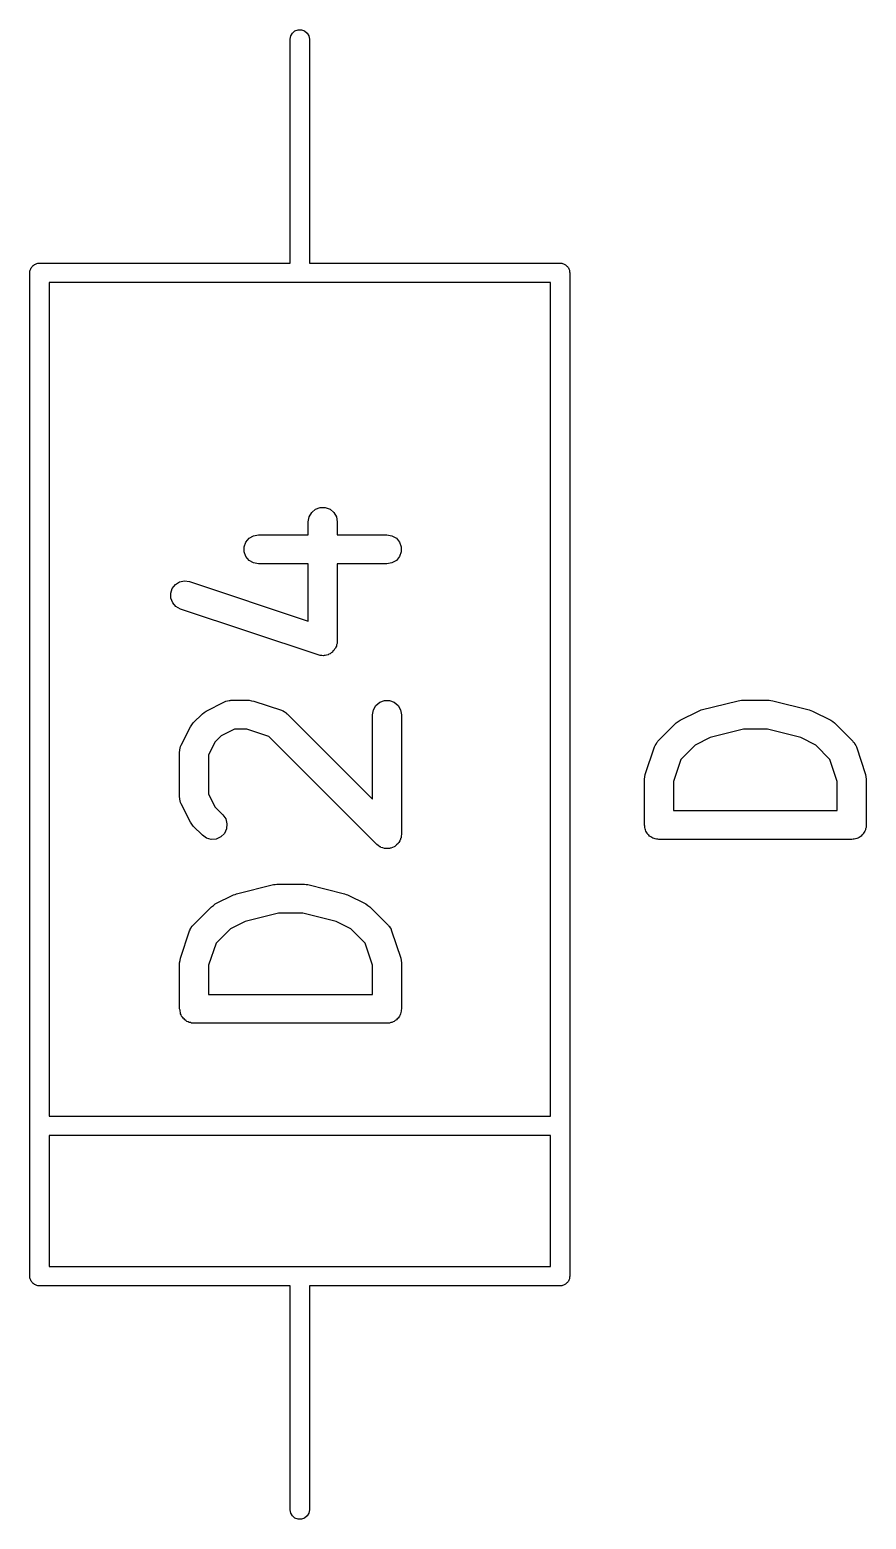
# Model space of a CAD drawing. Extents: x 39 to 139, y -131 to -25.
# Drawn here: x 115.3 to 119.64, y -93.05 to -85.33 of the extents above; entities that cross this region are included whole.
import ezdxf

# ---------------------------------------------------------------- set-up
doc = ezdxf.new("R2010")
doc.units = 0
doc.header["$MEASUREMENT"] = 0
doc.layers.add('BLACK', color=7, linetype='CONTINUOUS')

msp = doc.modelspace()

# ---------------------------------------------------------------- linework, layer by layer
at = {"layer": 'Black'}
for p, q in [((116.65, -85.38), (116.653, -85.3629)), ((116.653, -85.3629), (116.662, -85.3479)), ((116.662, -85.3479), (116.675, -85.3367)), ((116.675, -85.3367), (116.691, -85.3308)), ((116.691, -85.3308), (116.709, -85.3308)), ((116.709, -85.3308), (116.725, -85.3367)), ((116.725, -85.3367), (116.738, -85.3479)), ((116.738, -85.3479), (116.747, -85.3629)), ((116.747, -85.3629), (116.75, -85.38)), ((116.65, -86.54), (116.65, -85.38)), ((116.75, -85.38), (116.75, -86.54)), ((115.3, -86.59), (115.301, -86.5857)), ((115.3, -91.79), (115.3, -86.59)), ((115.301, -86.5813), (115.302, -86.5772)), ((115.301, -86.5857), (115.301, -86.5813)), ((115.302, -86.5772), (115.303, -86.5729)), ((115.303, -86.5729), (115.305, -86.5691)), ((115.305, -86.5691), (115.307, -86.565)), ((115.307, -86.565), (115.31, -86.5616)), ((115.31, -86.5616), (115.312, -86.5579)), ((115.312, -86.5579), (115.315, -86.555)), ((115.315, -86.555), (115.318, -86.5517)), ((115.318, -86.5517), (115.322, -86.5495)), ((115.322, -86.5495), (115.325, -86.5467)), ((115.325, -86.5467), (115.329, -86.5452)), ((115.329, -86.5452), (115.333, -86.543)), ((115.333, -86.543), (115.337, -86.5423)), ((115.337, -86.5423), (115.341, -86.5408)), ((115.341, -86.5408), (115.346, -86.5408)), ((115.346, -86.5408), (115.35, -86.54)), ((115.35, -86.54), (116.65, -86.54)), ((116.75, -86.54), (118.05, -86.54)), ((118.05, -86.54), (118.054, -86.5408)), ((118.054, -86.5408), (118.059, -86.5408)), ((118.059, -86.5408), (118.063, -86.5423)), ((118.063, -86.5423), (118.067, -86.543)), ((118.067, -86.543), (118.071, -86.5452)), ((118.071, -86.5452), (118.075, -86.5467)), ((118.075, -86.5467), (118.078, -86.5495)), ((118.078, -86.5495), (118.082, -86.5517)), ((118.082, -86.5517), (118.085, -86.555)), ((118.085, -86.555), (118.088, -86.5579)), ((118.088, -86.5579), (118.09, -86.5616)), ((118.09, -86.5616), (118.093, -86.565)), ((118.093, -86.565), (118.095, -86.5691)), ((118.095, -86.5691), (118.097, -86.5729)), ((118.097, -86.5729), (118.098, -86.5772)), ((118.098, -86.5772), (118.099, -86.5813)), ((118.099, -86.5813), (118.099, -86.5857)), ((118.099, -86.5857), (118.1, -86.59)), ((118.1, -86.59), (118.1, -91.79)), ((115.4, -86.64), (115.4, -90.96)), ((118, -86.64), (115.4, -86.64)), ((118, -90.96), (118, -86.64)), ((116.749, -87.8548), (116.762, -87.8323)), ((116.762, -87.8323), (116.782, -87.8155)), ((116.782, -87.8155), (116.806, -87.8066)), ((116.806, -87.8066), (116.832, -87.8066)), ((116.832, -87.8066), (116.857, -87.8155)), ((116.857, -87.8155), (116.877, -87.8323)), ((116.877, -87.8323), (116.89, -87.8548)), ((116.744, -87.8805), (116.749, -87.8548)), ((116.744, -87.9483), (116.744, -87.8805)), ((116.89, -87.8548), (116.894, -87.8805)), ((116.894, -87.8805), (116.894, -87.9483)), ((116.412, -88.0103), (116.421, -87.9858)), ((116.421, -87.9858), (116.438, -87.9659)), ((116.438, -87.9659), (116.46, -87.9529)), ((116.46, -87.9529), (116.486, -87.9483)), ((116.486, -87.9483), (116.744, -87.9483)), ((116.894, -87.9483), (117.152, -87.9483)), ((117.152, -87.9483), (117.178, -87.9529)), ((117.178, -87.9529), (117.201, -87.9659)), ((117.201, -87.9659), (117.217, -87.9858)), ((117.217, -87.9858), (117.226, -88.0103)), ((116.412, -88.0364), (116.412, -88.0103)), ((116.421, -88.0608), (116.412, -88.0364)), ((116.438, -88.0808), (116.421, -88.0608)), ((117.217, -88.0608), (117.201, -88.0808)), ((117.226, -88.0364), (117.217, -88.0608)), ((117.226, -88.0103), (117.226, -88.0364)), ((116.46, -88.0938), (116.438, -88.0808)), ((116.486, -88.0983), (116.46, -88.0938)), ((116.744, -88.0983), (116.486, -88.0983)), ((116.744, -88.3955), (116.744, -88.0983)), ((117.152, -88.0983), (116.894, -88.0983)), ((116.894, -88.0983), (116.894, -88.4995)), ((117.178, -88.0938), (117.152, -88.0983)), ((117.201, -88.0808), (117.178, -88.0938)), ((116.039, -88.2257), (116.055, -88.2053)), ((116.055, -88.2053), (116.077, -88.1917)), ((116.077, -88.1917), (116.103, -88.1865)), ((116.103, -88.1865), (116.128, -88.1903)), ((116.128, -88.1903), (116.744, -88.3955)), ((116.031, -88.2504), (116.039, -88.2257)), ((116.031, -88.2765), (116.031, -88.2504)), ((116.041, -88.3007), (116.031, -88.2765)), ((116.058, -88.3202), (116.041, -88.3007)), ((116.081, -88.3326), (116.058, -88.3202)), ((116.795, -88.5707), (116.081, -88.3326)), ((116.887, -88.53), (116.885, -88.5352)), ((116.89, -88.5252), (116.887, -88.53)), ((116.891, -88.5177), (116.89, -88.5252)), ((116.893, -88.5105), (116.891, -88.5177)), ((116.894, -88.4995), (116.893, -88.505)), ((116.893, -88.505), (116.893, -88.5105)), ((116.801, -88.5715), (116.795, -88.5707)), ((116.806, -88.5734), (116.801, -88.5715)), ((116.814, -88.5734), (116.806, -88.5734)), ((116.821, -88.5745), (116.814, -88.5734)), ((116.827, -88.5734), (116.821, -88.5745)), ((116.832, -88.5734), (116.827, -88.5734)), ((116.839, -88.5708), (116.832, -88.5734)), ((116.847, -88.5693), (116.839, -88.5708)), ((116.851, -88.5664), (116.847, -88.5693)), ((116.857, -88.5645), (116.851, -88.5664)), ((116.862, -88.5596), (116.857, -88.5645)), ((116.869, -88.5556), (116.862, -88.5596)), ((116.872, -88.5513), (116.869, -88.5556)), ((116.877, -88.5477), (116.872, -88.5513)), ((116.88, -88.5412), (116.877, -88.5477)), ((116.885, -88.5352), (116.88, -88.5412)), ((116.214, -88.861), (116.309, -88.8134)), ((116.309, -88.8134), (116.313, -88.8122)), ((116.313, -88.8122), (116.317, -88.81)), ((116.317, -88.81), (116.326, -88.8085)), ((116.326, -88.8085), (116.334, -88.806)), ((116.334, -88.806), (116.339, -88.8062)), ((116.339, -88.8062), (116.343, -88.8055)), ((116.343, -88.8055), (116.438, -88.8055)), ((116.438, -88.8055), (116.45, -88.8076)), ((116.45, -88.8076), (116.462, -88.8093)), ((116.462, -88.8093), (116.605, -88.8569)), ((117.082, -88.8548), (117.095, -88.8323)), ((117.095, -88.8323), (117.115, -88.8155)), ((117.115, -88.8155), (117.139, -88.8066)), ((117.139, -88.8066), (117.165, -88.8066)), ((117.165, -88.8066), (117.19, -88.8155)), ((117.19, -88.8155), (117.21, -88.8323)), ((117.21, -88.8323), (117.223, -88.8548)), ((118.782, -88.8553), (118.973, -88.8077)), ((118.973, -88.8077), (118.982, -88.8071)), ((118.982, -88.8071), (118.991, -88.8055)), ((118.991, -88.8055), (119.134, -88.8055)), ((119.134, -88.8055), (119.143, -88.8071)), ((119.143, -88.8071), (119.152, -88.8077)), ((119.152, -88.8077), (119.342, -88.8553)), ((116.147, -88.9227), (116.195, -88.8751)), ((116.195, -88.8751), (116.204, -88.8682)), ((116.204, -88.8682), (116.214, -88.861)), ((116.605, -88.8569), (116.608, -88.859)), ((116.608, -88.859), (116.613, -88.8601)), ((116.613, -88.8601), (116.62, -88.8652)), ((116.62, -88.8652), (116.628, -88.8693)), ((116.628, -88.8693), (116.63, -88.8726)), ((116.63, -88.8726), (116.634, -88.8751)), ((116.634, -88.8751), (117.077, -89.3185)), ((117.077, -88.8805), (117.082, -88.8548)), ((117.077, -89.3185), (117.077, -88.8805)), ((117.223, -88.8548), (117.227, -88.8805)), ((117.227, -88.8805), (117.227, -89.4995)), ((118.652, -88.9227), (118.662, -88.9158)), ((118.662, -88.9158), (118.672, -88.9086)), ((118.672, -88.9086), (118.767, -88.861)), ((118.767, -88.861), (118.775, -88.8587)), ((118.775, -88.8587), (118.782, -88.8553)), ((119.342, -88.8553), (119.35, -88.8587)), ((119.35, -88.8587), (119.358, -88.861)), ((119.358, -88.861), (119.453, -88.9086)), ((119.453, -88.9086), (119.463, -88.9158)), ((119.463, -88.9158), (119.473, -88.9227)), ((116.085, -89.0374), (116.133, -88.9422)), ((116.133, -88.9422), (116.14, -88.9325)), ((116.14, -88.9325), (116.147, -88.9227)), ((116.292, -88.9897), (116.262, -89.0201)), ((116.361, -88.9555), (116.292, -88.9897)), ((116.426, -88.9555), (116.361, -88.9555)), ((116.54, -88.9936), (116.426, -88.9555)), ((118.557, -89.0179), (118.652, -88.9227)), ((119, -88.9555), (118.827, -88.9989)), ((119.125, -88.9555), (119, -88.9555)), ((119.298, -88.9989), (119.125, -88.9555)), ((119.473, -88.9227), (119.568, -89.0179)), ((116.077, -89.071), (116.078, -89.0667)), ((116.078, -89.0624), (116.08, -89.054)), ((116.078, -89.0667), (116.078, -89.0624)), ((116.08, -89.054), (116.082, -89.0453)), ((116.082, -89.0453), (116.084, -89.0416)), ((116.084, -89.0416), (116.085, -89.0374)), ((116.262, -89.0201), (116.227, -89.0887)), ((117.099, -89.5526), (116.54, -88.9936)), ((118.491, -89.1901), (118.539, -89.0472)), ((118.539, -89.0472), (118.541, -89.0434)), ((118.541, -89.0434), (118.542, -89.0393)), ((118.542, -89.0393), (118.547, -89.0321)), ((118.547, -89.0321), (118.551, -89.0243)), ((118.551, -89.0243), (118.554, -89.0215)), ((118.554, -89.0215), (118.557, -89.0179)), ((118.75, -89.0374), (118.676, -89.1115)), ((118.827, -88.9989), (118.75, -89.0374)), ((119.375, -89.0374), (119.298, -88.9989)), ((119.449, -89.1115), (119.375, -89.0374)), ((119.568, -89.0179), (119.57, -89.0215)), ((119.57, -89.0215), (119.574, -89.0243)), ((119.574, -89.0243), (119.578, -89.0321)), ((119.578, -89.0321), (119.583, -89.0393)), ((119.583, -89.0393), (119.584, -89.0434)), ((119.584, -89.0434), (119.586, -89.0472)), ((119.586, -89.0472), (119.634, -89.1901)), ((116.077, -89.309), (116.077, -89.071)), ((116.227, -89.0887), (116.227, -89.2913)), ((118.676, -89.1115), (118.637, -89.226)), ((119.487, -89.226), (119.449, -89.1115)), ((118.487, -89.2138), (118.489, -89.202)), ((118.487, -89.4519), (118.487, -89.2138)), ((118.489, -89.202), (118.491, -89.1901)), ((119.634, -89.1901), (119.635, -89.202)), ((119.635, -89.202), (119.637, -89.2138)), ((119.637, -89.2138), (119.637, -89.4519)), ((116.227, -89.2913), (116.262, -89.3599)), ((118.637, -89.226), (118.637, -89.3769)), ((119.487, -89.3769), (119.487, -89.226)), ((116.078, -89.3133), (116.077, -89.309)), ((116.078, -89.3176), (116.078, -89.3133)), ((116.08, -89.326), (116.078, -89.3176)), ((116.082, -89.3347), (116.08, -89.326)), ((116.084, -89.3384), (116.082, -89.3347)), ((116.085, -89.3426), (116.084, -89.3384)), ((116.133, -89.4378), (116.085, -89.3426)), ((116.262, -89.3599), (116.301, -89.3989)), ((118.637, -89.3769), (119.487, -89.3769)), ((116.14, -89.4475), (116.133, -89.4378)), ((116.147, -89.4573), (116.14, -89.4475)), ((116.301, -89.3989), (116.316, -89.4202)), ((116.316, -89.4202), (116.322, -89.4454)), ((116.322, -89.4454), (116.32, -89.4713)), ((118.489, -89.4584), (118.487, -89.4519)), ((119.637, -89.4519), (119.636, -89.4584)), ((116.195, -89.5049), (116.147, -89.4573)), ((116.216, -89.5199), (116.195, -89.5049)), ((116.241, -89.5266), (116.216, -89.5199)), ((116.267, -89.5243), (116.241, -89.5266)), ((116.291, -89.5133), (116.267, -89.5243)), ((116.309, -89.4949), (116.291, -89.5133)), ((116.32, -89.4713), (116.309, -89.4949)), ((117.223, -89.5252), (117.218, -89.5337)), ((117.225, -89.5189), (117.223, -89.5219)), ((117.223, -89.5219), (117.223, -89.5252)), ((117.226, -89.5092), (117.225, -89.5189)), ((117.227, -89.4995), (117.226, -89.5092)), ((118.489, -89.4649), (118.489, -89.4584)), ((118.491, -89.4711), (118.489, -89.4649)), ((118.492, -89.4776), (118.491, -89.4711)), ((118.495, -89.4832), (118.492, -89.4776)), ((118.497, -89.4894), (118.495, -89.4832)), ((118.502, -89.4944), (118.497, -89.4894)), ((118.505, -89.5001), (118.502, -89.4944)), ((118.51, -89.5043), (118.505, -89.5001)), ((118.514, -89.5094), (118.51, -89.5043)), ((118.52, -89.5126), (118.514, -89.5094)), ((118.525, -89.5169), (118.52, -89.5126)), ((118.531, -89.5191), (118.525, -89.5169)), ((118.537, -89.5224), (118.531, -89.5191)), ((118.543, -89.5235), (118.537, -89.5224)), ((118.549, -89.5258), (118.543, -89.5235)), ((118.556, -89.5258), (118.549, -89.5258)), ((118.562, -89.5269), (118.556, -89.5258)), ((119.562, -89.5269), (118.562, -89.5269)), ((119.569, -89.5258), (119.562, -89.5269)), ((119.575, -89.5258), (119.569, -89.5258)), ((119.582, -89.5235), (119.575, -89.5258)), ((119.588, -89.5224), (119.582, -89.5235)), ((119.594, -89.5191), (119.588, -89.5224)), ((119.6, -89.5169), (119.594, -89.5191)), ((119.605, -89.5126), (119.6, -89.5169)), ((119.611, -89.5094), (119.605, -89.5126)), ((119.615, -89.5043), (119.611, -89.5094)), ((119.62, -89.5001), (119.615, -89.5043)), ((119.623, -89.4944), (119.62, -89.5001)), ((119.627, -89.4894), (119.623, -89.4944)), ((119.63, -89.4832), (119.627, -89.4894)), ((119.633, -89.4776), (119.63, -89.4832)), ((119.634, -89.4711), (119.633, -89.4776)), ((119.636, -89.4649), (119.634, -89.4711)), ((119.636, -89.4584), (119.636, -89.4649)), ((117.107, -89.5582), (117.099, -89.5526)), ((117.115, -89.5645), (117.107, -89.5582)), ((117.118, -89.5656), (117.115, -89.5645)), ((117.121, -89.5675), (117.118, -89.5656)), ((117.13, -89.57), (117.121, -89.5675)), ((117.139, -89.5734), (117.13, -89.57)), ((117.143, -89.5734), (117.139, -89.5734)), ((117.146, -89.5742), (117.143, -89.5734)), ((117.156, -89.5734), (117.146, -89.5742)), ((117.165, -89.5734), (117.156, -89.5734)), ((117.169, -89.5723), (117.165, -89.5734)), ((117.172, -89.572), (117.169, -89.5723)), ((117.181, -89.5678), (117.172, -89.572)), ((117.19, -89.5645), (117.181, -89.5678)), ((117.192, -89.5624), (117.19, -89.5645)), ((117.195, -89.561), (117.192, -89.5624)), ((117.202, -89.554), (117.195, -89.561)), ((117.21, -89.5477), (117.202, -89.554)), ((117.211, -89.5449), (117.21, -89.5477)), ((117.214, -89.5425), (117.211, -89.5449)), ((117.218, -89.5337), (117.214, -89.5425)), ((116.372, -89.8077), (116.563, -89.7601)), ((116.563, -89.7601), (116.572, -89.7595)), ((116.572, -89.7595), (116.581, -89.7579)), ((116.581, -89.7579), (116.724, -89.7579)), ((116.724, -89.7579), (116.733, -89.7595)), ((116.733, -89.7595), (116.742, -89.7601)), ((116.742, -89.7601), (116.932, -89.8077)), ((116.262, -89.861), (116.357, -89.8134)), ((116.357, -89.8134), (116.365, -89.8111)), ((116.365, -89.8111), (116.372, -89.8077)), ((116.932, -89.8077), (116.94, -89.8111)), ((116.94, -89.8111), (116.948, -89.8134)), ((116.948, -89.8134), (117.043, -89.861)), ((116.147, -89.9703), (116.242, -89.8751)), ((116.242, -89.8751), (116.252, -89.8682)), ((116.252, -89.8682), (116.262, -89.861)), ((116.59, -89.9079), (116.417, -89.9512)), ((116.715, -89.9079), (116.59, -89.9079)), ((116.888, -89.9512), (116.715, -89.9079)), ((117.043, -89.861), (117.053, -89.8682)), ((117.053, -89.8682), (117.063, -89.8751)), ((117.063, -89.8751), (117.158, -89.9703)), ((116.129, -89.9996), (116.131, -89.9958)), ((116.131, -89.9958), (116.132, -89.9916)), ((116.132, -89.9916), (116.137, -89.9844)), ((116.137, -89.9844), (116.141, -89.9767)), ((116.141, -89.9767), (116.144, -89.9738)), ((116.144, -89.9738), (116.147, -89.9703)), ((116.34, -89.9897), (116.266, -90.0638)), ((116.417, -89.9512), (116.34, -89.9897)), ((116.965, -89.9897), (116.888, -89.9512)), ((117.039, -90.0638), (116.965, -89.9897)), ((117.158, -89.9703), (117.16, -89.9738)), ((117.16, -89.9738), (117.164, -89.9767)), ((117.164, -89.9767), (117.168, -89.9844)), ((117.168, -89.9844), (117.173, -89.9916)), ((117.173, -89.9916), (117.174, -89.9958)), ((117.174, -89.9958), (117.176, -89.9996)), ((116.081, -90.1425), (116.129, -89.9996)), ((116.266, -90.0638), (116.227, -90.1784)), ((117.077, -90.1784), (117.039, -90.0638)), ((117.176, -89.9996), (117.224, -90.1425)), ((116.079, -90.1543), (116.081, -90.1425)), ((117.224, -90.1425), (117.225, -90.1543)), ((116.077, -90.1662), (116.079, -90.1543)), ((116.077, -90.4043), (116.077, -90.1662)), ((116.227, -90.1784), (116.227, -90.3293)), ((117.077, -90.3293), (117.077, -90.1784)), ((117.225, -90.1543), (117.227, -90.1662)), ((117.227, -90.1662), (117.227, -90.4043)), ((116.227, -90.3293), (117.077, -90.3293)), ((116.079, -90.4107), (116.077, -90.4043)), ((116.079, -90.4173), (116.079, -90.4107)), ((116.081, -90.4235), (116.079, -90.4173)), ((116.082, -90.4299), (116.081, -90.4235)), ((116.085, -90.4356), (116.082, -90.4299)), ((116.087, -90.4418), (116.085, -90.4356)), ((116.092, -90.4468), (116.087, -90.4418)), ((116.095, -90.4525), (116.092, -90.4468)), ((116.1, -90.4567), (116.095, -90.4525)), ((116.104, -90.4617), (116.1, -90.4567)), ((117.205, -90.4567), (117.201, -90.4617)), ((117.21, -90.4525), (117.205, -90.4567)), ((117.213, -90.4468), (117.21, -90.4525)), ((117.217, -90.4418), (117.213, -90.4468)), ((117.22, -90.4356), (117.217, -90.4418)), ((117.223, -90.4299), (117.22, -90.4356)), ((117.224, -90.4235), (117.223, -90.4299)), ((117.226, -90.4173), (117.224, -90.4235)), ((117.227, -90.4043), (117.226, -90.4107)), ((117.226, -90.4107), (117.226, -90.4173)), ((116.11, -90.465), (116.104, -90.4617)), ((116.115, -90.4692), (116.11, -90.465)), ((116.121, -90.4715), (116.115, -90.4692)), ((116.127, -90.4748), (116.121, -90.4715)), ((116.133, -90.4759), (116.127, -90.4748)), ((116.139, -90.4781), (116.133, -90.4759)), ((116.146, -90.4781), (116.139, -90.4781)), ((116.152, -90.4793), (116.146, -90.4781)), ((117.152, -90.4793), (116.152, -90.4793)), ((117.159, -90.4781), (117.152, -90.4793)), ((117.165, -90.4781), (117.159, -90.4781)), ((117.172, -90.4759), (117.165, -90.4781)), ((117.178, -90.4748), (117.172, -90.4759)), ((117.184, -90.4715), (117.178, -90.4748)), ((117.19, -90.4692), (117.184, -90.4715)), ((117.195, -90.465), (117.19, -90.4692)), ((117.201, -90.4617), (117.195, -90.465)), ((115.4, -90.96), (118, -90.96)), ((115.4, -91.06), (115.4, -91.74)), ((118, -91.06), (115.4, -91.06)), ((118, -91.74), (118, -91.06)), ((115.4, -91.74), (118, -91.74)), ((115.301, -91.7943), (115.3, -91.79)), ((115.301, -91.7987), (115.301, -91.7943)), ((115.302, -91.8028), (115.301, -91.7987)), ((115.303, -91.8071), (115.302, -91.8028)), ((115.305, -91.8109), (115.303, -91.8071)), ((115.307, -91.815), (115.305, -91.8109)), ((115.31, -91.8184), (115.307, -91.815)), ((115.312, -91.8221), (115.31, -91.8184)), ((115.315, -91.825), (115.312, -91.8221)), ((115.318, -91.8283), (115.315, -91.825)), ((115.322, -91.8305), (115.318, -91.8283)), ((115.325, -91.8333), (115.322, -91.8305)), ((115.329, -91.8348), (115.325, -91.8333)), ((115.333, -91.837), (115.329, -91.8348)), ((115.337, -91.8377), (115.333, -91.837)), ((115.341, -91.8392), (115.337, -91.8377)), ((115.346, -91.8392), (115.341, -91.8392)), ((115.35, -91.84), (115.346, -91.8392)), ((116.65, -91.84), (115.35, -91.84)), ((116.65, -93), (116.65, -91.84)), ((118.05, -91.84), (116.75, -91.84)), ((116.75, -91.84), (116.75, -93)), ((118.054, -91.8392), (118.05, -91.84)), ((118.059, -91.8392), (118.054, -91.8392)), ((118.063, -91.8377), (118.059, -91.8392)), ((118.067, -91.837), (118.063, -91.8377)), ((118.071, -91.8348), (118.067, -91.837)), ((118.075, -91.8333), (118.071, -91.8348)), ((118.078, -91.8305), (118.075, -91.8333)), ((118.082, -91.8283), (118.078, -91.8305)), ((118.085, -91.825), (118.082, -91.8283)), ((118.088, -91.8221), (118.085, -91.825)), ((118.09, -91.8184), (118.088, -91.8221)), ((118.093, -91.815), (118.09, -91.8184)), ((118.095, -91.8109), (118.093, -91.815)), ((118.097, -91.8071), (118.095, -91.8109)), ((118.098, -91.8028), (118.097, -91.8071)), ((118.099, -91.7987), (118.098, -91.8028)), ((118.1, -91.79), (118.099, -91.7943)), ((118.099, -91.7943), (118.099, -91.7987)), ((116.653, -93.0171), (116.65, -93)), ((116.75, -93), (116.747, -93.0171)), ((116.662, -93.0321), (116.653, -93.0171)), ((116.675, -93.0433), (116.662, -93.0321)), ((116.691, -93.0492), (116.675, -93.0433)), ((116.709, -93.0492), (116.691, -93.0492)), ((116.725, -93.0433), (116.709, -93.0492)), ((116.738, -93.0321), (116.725, -93.0433)), ((116.747, -93.0171), (116.738, -93.0321))]:
    msp.add_line(p, q, dxfattribs=at)

doc.saveas('drawing.dxf')
